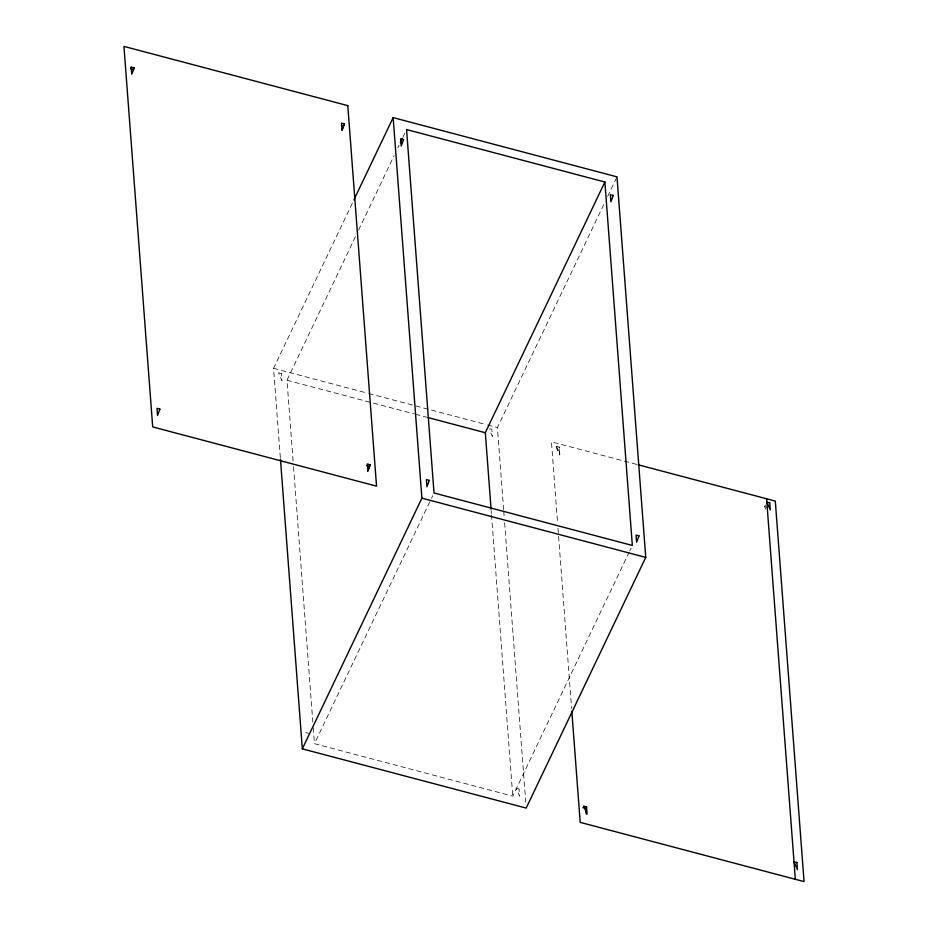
<?xml version="1.0" encoding="UTF-8"?>
<svg xmlns="http://www.w3.org/2000/svg" width="928" height="928" viewBox="0 0 928 928"><rect width="100%" height="100%" fill="white"/><g stroke="black" fill="none" stroke-linecap="round" stroke-linejoin="round"><path stroke-width="0.7" stroke-dasharray="4.64 3.48" d="M280.326 457.69L273.574 368.312L353.29 201.19M293.086 461.007L286.984 380.248L356.108 235.318M358.602 230.098L394.098 155.672M397.834 147.842L399.086 145.22M402.822 137.39L405.93 130.86M629.23 551.986L512.766 796.143L314.453 743.676L430.905 499.508M431.532 498.208L432.773 495.598M503.626 509.704L497.42 427.541L604.534 202.965M607.654 196.446L616.992 176.854M556.174 447.134L556.545 446.368L559.445 447.145L559.619 455.045L556.174 447.134L559.085 447.911L559.619 455.045M559.085 447.911L559.445 447.145M629.857 550.687L631.098 548.065M765.774 509.252L764.626 506.607L765.728 504.31M273.574 368.312L367.314 393.124M368.706 393.484L486.226 424.583M487.629 424.954L497.42 427.541M636.666 464.383L551.452 441.844L557.554 522.557M489.914 428.736L491.852 429.258L492.397 436.392L489.52 429.803M764.626 506.607L767.537 507.372M286.984 380.248L414.074 413.876M415.477 414.248L426.648 417.206M305.706 732.552L308.606 733.329M556.545 446.368L559.99 454.279M557.983 528.322L571.602 708.505M503.742 511.142L504.171 516.908M504.612 522.673L525.747 802.314M491.19 510.597L491.411 513.486M491.515 514.924L512.766 796.143M293.526 466.772L312.817 722.042M313.246 727.807L314.453 743.676M281.416 373.578L278.516 372.801L281.961 380.724L281.416 373.578M519.042 789.009L516.13 788.232L519.576 796.143L519.042 789.009"/><path stroke-width="1.39" d="M134.119 67.918L131.753 74.286L131.208 67.152L134.119 67.918L133.388 69.449L130.477 68.684L131.208 67.152M341.91 130.024L344.427 123.9L341.516 123.122L342.049 130.268L344.427 123.9M367.558 471.378L370.179 464.742L367.279 463.977L367.813 471.122L370.179 464.742M353.916 199.891L393.147 117.624L616.992 176.854L645.749 557.392L526.176 808.079L302.331 748.85L280.442 459.128M400.328 142.61L402.195 138.701M302.331 748.85L421.904 498.162L393.147 117.624M491.086 509.159L485.309 432.726L604.882 182.027L406.557 129.56L434.026 492.988L632.339 545.455L604.882 182.027M586.241 814.111L585.812 808.404L586.542 806.861L583.642 806.096L587.088 814.007L586.542 806.861M341.388 125.686L343.325 126.196M638.058 464.754L775.298 501.074L804.054 881.6L580.209 822.37L571.822 711.382M428.04 417.565L485.309 432.726M366.548 465.508L369.448 466.274M421.904 498.162L645.749 557.392M582.912 807.627L585.812 808.404M766.574 498.765L795.331 879.292M159.906 409.109L157.54 415.477L156.994 408.343L159.906 409.109M403.552 139.629L401.186 146.009L400.641 138.864L403.552 139.629M429.304 480.391L426.938 486.759L426.393 479.625L429.304 480.391M613.246 195.448L610.879 201.828L610.346 194.683L613.246 195.448M638.974 535.862L636.608 542.242L636.063 535.096L638.974 535.862M347.791 105.63L123.946 46.4L152.702 426.926L376.548 486.156L347.791 105.63M769.73 502.779L766.818 502.013L770.263 509.924L769.73 502.779M796.92 862.53L794.008 861.764L797.454 869.675L796.92 862.53"/></g></svg>
